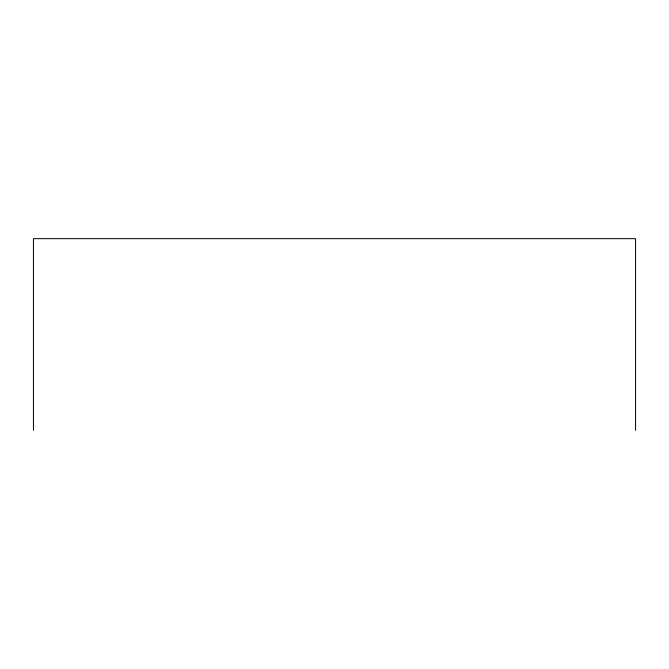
<?xml version="1.0" encoding="UTF-8"?>
<svg xmlns="http://www.w3.org/2000/svg" width="669" height="669" viewBox="0 0 669 669"><rect width="100%" height="100%" fill="white"/><g stroke="black" fill="none" stroke-linecap="round" stroke-linejoin="round"><path stroke-width="1" d="M635.55 430.351L635.55 238.649L33.45 238.649L33.45 430.351"/></g></svg>
